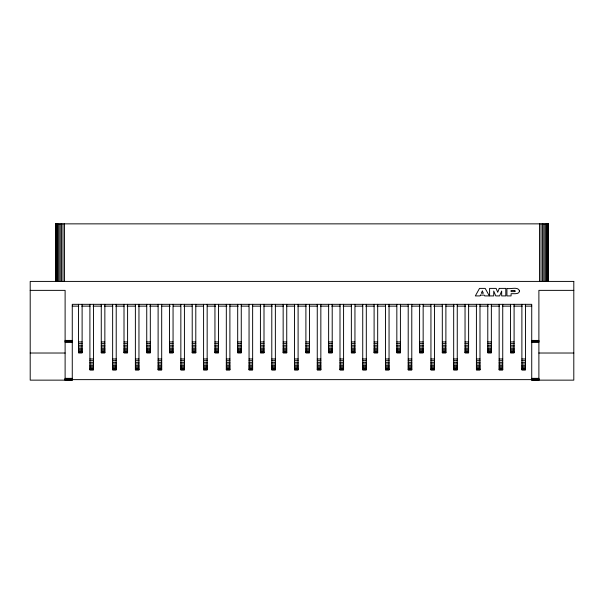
<?xml version="1.0" encoding="UTF-8"?>
<svg xmlns="http://www.w3.org/2000/svg" width="604" height="604" viewBox="0 0 604 604"><rect width="100%" height="100%" fill="white"/><g stroke="black" fill="none" stroke-linecap="round" stroke-linejoin="round"><path stroke-width="0.91" d="M30.2 290.365L65.111 290.365L65.111 380.142M573.8 290.365L538.889 290.365L538.889 380.142M72.269 306.137L78.875 306.137M81.706 306.137L90.192 306.137M93.024 306.137L101.517 306.137M104.349 306.137L112.835 306.137M115.666 306.137L124.16 306.137M126.991 306.137L135.485 306.137M138.308 306.137L146.802 306.137M149.633 306.137L158.127 306.137M161.895 306.137L170.388 306.137M173.22 306.137L180.77 306.137M183.601 306.137L192.087 306.137M195.862 306.137L203.412 306.137M207.187 306.137L215.673 306.137M218.505 306.137L226.998 306.137M229.83 306.137L238.316 306.137M241.147 306.137L248.697 306.137M252.472 306.137L260.958 306.137M263.789 306.137L272.283 306.137M275.114 306.137L283.601 306.137M286.432 306.137L294.926 306.137M297.757 306.137L306.243 306.137M309.074 306.137L317.568 306.137M320.399 306.137L328.886 306.137M331.717 306.137L340.211 306.137M343.042 306.137L351.528 306.137M355.303 306.137L362.853 306.137M365.684 306.137L374.17 306.137M377.002 306.137L385.495 306.137M388.327 306.137L396.813 306.137M400.588 306.137L408.138 306.137M411.913 306.137L420.407 306.137M423.23 306.137L430.78 306.137M433.612 306.137L442.105 306.137M445.873 306.137L454.367 306.137M457.198 306.137L465.692 306.137M468.515 306.137L477.009 306.137M479.84 306.137L488.334 306.137M491.165 306.137L499.651 306.137M502.483 306.137L510.976 306.137M513.808 306.137L522.294 306.137M525.125 306.137L531.731 306.137M65.111 340.422L72.269 340.422M531.731 340.422L538.889 340.422M65.111 340.89L72.269 340.89M531.731 340.89L538.889 340.89M65.111 341.351L72.269 341.351M531.731 341.351L538.889 341.351M65.111 341.796L72.269 341.796M531.731 341.796L538.889 341.796M78.535 341.924L82.114 341.924M101.268 341.924L104.854 341.924M124.009 341.924L127.587 341.924M146.742 341.924L150.321 341.924M169.482 341.924L173.061 341.924M192.215 341.924L195.794 341.924M214.948 341.924L218.535 341.924M237.689 341.924L241.268 341.924M260.422 341.924L264.001 341.924M283.155 341.924L286.741 341.924M305.896 341.924L309.474 341.924M328.629 341.924L332.208 341.924M351.362 341.924L354.948 341.924M374.103 341.924L377.681 341.924M396.836 341.924L400.414 341.924M419.576 341.924L423.155 341.924M442.309 341.924L445.888 341.924M465.042 341.924L468.621 341.924M487.783 341.924L491.362 341.924M510.516 341.924L514.095 341.924M65.111 342.211L72.269 342.211M531.731 342.211L538.889 342.211M78.535 343.631L82.114 343.631M101.268 343.631L104.854 343.631M124.009 343.631L127.587 343.631M146.742 343.631L150.321 343.631M169.482 343.631L173.061 343.631M192.215 343.631L195.794 343.631M214.948 343.631L218.535 343.631M237.689 343.631L241.268 343.631M260.422 343.631L264.001 343.631M283.155 343.631L286.741 343.631M305.896 343.631L309.474 343.631M328.629 343.631L332.208 343.631M351.362 343.631L354.948 343.631M374.103 343.631L377.681 343.631M396.836 343.631L400.414 343.631M419.576 343.631L423.155 343.631M442.309 343.631L445.888 343.631M465.042 343.631L468.621 343.631M487.783 343.631L491.362 343.631M510.516 343.631L514.095 343.631M78.535 345.299L82.114 345.299M101.268 345.299L104.854 345.299M124.009 345.299L127.587 345.299M146.742 345.299L150.321 345.299M169.482 345.299L173.061 345.299M192.215 345.299L195.794 345.299M214.948 345.299L218.535 345.299M237.689 345.299L241.268 345.299M260.422 345.299L264.001 345.299M283.155 345.299L286.741 345.299M305.896 345.299L309.474 345.299M328.629 345.299L332.208 345.299M351.362 345.299L354.948 345.299M374.103 345.299L377.681 345.299M396.836 345.299L400.414 345.299M419.576 345.299L423.155 345.299M442.309 345.299L445.888 345.299M465.042 345.299L468.621 345.299M487.783 345.299L491.362 345.299M510.516 345.299L514.095 345.299M78.535 346.877L82.114 346.877M101.268 346.877L104.854 346.877M124.009 346.877L127.587 346.877M146.742 346.877L150.321 346.877M169.482 346.877L173.061 346.877M192.215 346.877L195.794 346.877M214.948 346.877L218.535 346.877M237.689 346.877L241.268 346.877M260.422 346.877L264.001 346.877M283.155 346.877L286.741 346.877M305.896 346.877L309.474 346.877M328.629 346.877L332.208 346.877M351.362 346.877L354.948 346.877M374.103 346.877L377.681 346.877M396.836 346.877L400.414 346.877M419.576 346.877L423.155 346.877M442.309 346.877L445.888 346.877M465.042 346.877L468.621 346.877M487.783 346.877L491.362 346.877M510.516 346.877L514.095 346.877M78.535 348.342L82.114 348.342M101.268 348.342L104.854 348.342M124.009 348.342L127.587 348.342M146.742 348.342L150.321 348.342M169.482 348.342L173.061 348.342M192.215 348.342L195.794 348.342M214.948 348.342L218.535 348.342M237.689 348.342L241.268 348.342M260.422 348.342L264.001 348.342M283.155 348.342L286.741 348.342M305.896 348.342L309.474 348.342M328.629 348.342L332.208 348.342M351.362 348.342L354.948 348.342M374.103 348.342L377.681 348.342M396.836 348.342L400.414 348.342M419.576 348.342L423.155 348.342M442.309 348.342L445.888 348.342M465.042 348.342L468.621 348.342M487.783 348.342L491.362 348.342M510.516 348.342L514.095 348.342M78.535 349.641L82.114 349.641M101.268 349.641L104.854 349.641M124.009 349.641L127.587 349.641M146.742 349.641L150.321 349.641M169.482 349.641L173.061 349.641M192.215 349.641L195.794 349.641M214.948 349.641L218.535 349.641M237.689 349.641L241.268 349.641M260.422 349.641L264.001 349.641M283.155 349.641L286.741 349.641M305.896 349.641L309.474 349.641M328.629 349.641L332.208 349.641M351.362 349.641L354.948 349.641M374.103 349.641L377.681 349.641M396.836 349.641L400.414 349.641M419.576 349.641L423.155 349.641M442.309 349.641L445.888 349.641M465.042 349.641L468.621 349.641M487.783 349.641L491.362 349.641M510.516 349.641L514.095 349.641M78.535 350.758L82.114 350.758M101.268 350.758L104.854 350.758M124.009 350.758L127.587 350.758M146.742 350.758L150.321 350.758M169.482 350.758L173.061 350.758M192.215 350.758L195.794 350.758M214.948 350.758L218.535 350.758M237.689 350.758L241.268 350.758M260.422 350.758L264.001 350.758M283.155 350.758L286.741 350.758M305.896 350.758L309.474 350.758M328.629 350.758L332.208 350.758M351.362 350.758L354.948 350.758M374.103 350.758L377.681 350.758M396.836 350.758L400.414 350.758M419.576 350.758L423.155 350.758M442.309 350.758L445.888 350.758M465.042 350.758L468.621 350.758M487.783 350.758L491.362 350.758M510.516 350.758L514.095 350.758M78.535 351.649L82.114 351.649M101.268 351.649L104.854 351.649M124.009 351.649L127.587 351.649M146.742 351.649L150.321 351.649M169.482 351.649L173.061 351.649M192.215 351.649L195.794 351.649M214.948 351.649L218.535 351.649M237.689 351.649L241.268 351.649M260.422 351.649L264.001 351.649M283.155 351.649L286.741 351.649M305.896 351.649L309.474 351.649M328.629 351.649L332.208 351.649M351.362 351.649L354.948 351.649M374.103 351.649L377.681 351.649M396.836 351.649L400.414 351.649M419.576 351.649L423.155 351.649M442.309 351.649L445.888 351.649M465.042 351.649L468.621 351.649M487.783 351.649L491.362 351.649M510.516 351.649L514.095 351.649M78.535 352.306L82.114 352.306M101.268 352.306L104.854 352.306M124.009 352.306L127.587 352.306M146.742 352.306L150.321 352.306M169.482 352.306L173.061 352.306M192.215 352.306L195.794 352.306M214.948 352.306L218.535 352.306M237.689 352.306L241.268 352.306M260.422 352.306L264.001 352.306M283.155 352.306L286.741 352.306M305.896 352.306L309.474 352.306M328.629 352.306L332.208 352.306M351.362 352.306L354.948 352.306M374.103 352.306L377.681 352.306M396.836 352.306L400.414 352.306M419.576 352.306L423.155 352.306M442.309 352.306L445.888 352.306M465.042 352.306L468.621 352.306M487.783 352.306L491.362 352.306M510.516 352.306L514.095 352.306M78.535 352.706L82.114 352.706M101.268 352.706L104.854 352.706M124.009 352.706L127.587 352.706M146.742 352.706L150.321 352.706M169.482 352.706L173.061 352.706M192.215 352.706L195.794 352.706M214.948 352.706L218.535 352.706M237.689 352.706L241.268 352.706M260.422 352.706L264.001 352.706M283.155 352.706L286.741 352.706M305.896 352.706L309.474 352.706M328.629 352.706L332.208 352.706M351.362 352.706L354.948 352.706M374.103 352.706L377.681 352.706M396.836 352.706L400.414 352.706M419.576 352.706L423.155 352.706M442.309 352.706L445.888 352.706M465.042 352.706L468.621 352.706M487.783 352.706L491.362 352.706M510.516 352.706L514.095 352.706M30.2 353.023L65.111 353.023M538.889 353.023L573.8 353.023M89.905 358.972L93.484 358.972M112.638 358.972L116.217 358.972M135.379 358.972L138.958 358.972M158.112 358.972L161.691 358.972M180.845 358.972L184.424 358.972M203.586 358.972L207.164 358.972M226.319 358.972L229.898 358.972M249.052 358.972L252.638 358.972M271.792 358.972L275.371 358.972M294.526 358.972L298.104 358.972M317.259 358.972L320.845 358.972M339.999 358.972L343.578 358.972M362.732 358.972L366.311 358.972M385.465 358.972L389.051 358.972M408.206 358.972L411.785 358.972M430.939 358.972L434.518 358.972M453.679 358.972L457.258 358.972M476.413 358.972L479.991 358.972M499.146 358.972L502.732 358.972M521.886 358.972L525.465 358.972M89.905 360.679L93.484 360.679M112.638 360.679L116.217 360.679M135.379 360.679L138.958 360.679M158.112 360.679L161.691 360.679M180.845 360.679L184.424 360.679M203.586 360.679L207.164 360.679M226.319 360.679L229.898 360.679M249.052 360.679L252.638 360.679M271.792 360.679L275.371 360.679M294.526 360.679L298.104 360.679M317.259 360.679L320.845 360.679M339.999 360.679L343.578 360.679M362.732 360.679L366.311 360.679M385.465 360.679L389.051 360.679M408.206 360.679L411.785 360.679M430.939 360.679L434.518 360.679M453.679 360.679L457.258 360.679M476.413 360.679L479.991 360.679M499.146 360.679L502.732 360.679M521.886 360.679L525.465 360.679M89.905 362.347L93.484 362.347M112.638 362.347L116.217 362.347M135.379 362.347L138.958 362.347M158.112 362.347L161.691 362.347M180.845 362.347L184.424 362.347M203.586 362.347L207.164 362.347M226.319 362.347L229.898 362.347M249.052 362.347L252.638 362.347M271.792 362.347L275.371 362.347M294.526 362.347L298.104 362.347M317.259 362.347L320.845 362.347M339.999 362.347L343.578 362.347M362.732 362.347L366.311 362.347M385.465 362.347L389.051 362.347M408.206 362.347L411.785 362.347M430.939 362.347L434.518 362.347M453.679 362.347L457.258 362.347M476.413 362.347L479.991 362.347M499.146 362.347L502.732 362.347M521.886 362.347L525.465 362.347M89.905 363.933L93.484 363.933M112.638 363.933L116.217 363.933M135.379 363.933L138.958 363.933M158.112 363.933L161.691 363.933M180.845 363.933L184.424 363.933M203.586 363.933L207.164 363.933M226.319 363.933L229.898 363.933M249.052 363.933L252.638 363.933M271.792 363.933L275.371 363.933M294.526 363.933L298.104 363.933M317.259 363.933L320.845 363.933M339.999 363.933L343.578 363.933M362.732 363.933L366.311 363.933M385.465 363.933L389.051 363.933M408.206 363.933L411.785 363.933M430.939 363.933L434.518 363.933M453.679 363.933L457.258 363.933M476.413 363.933L479.991 363.933M499.146 363.933L502.732 363.933M521.886 363.933L525.465 363.933M89.905 365.39L93.484 365.39M112.638 365.39L116.217 365.39M135.379 365.39L138.958 365.39M158.112 365.39L161.691 365.39M180.845 365.39L184.424 365.39M203.586 365.39L207.164 365.39M226.319 365.39L229.898 365.39M249.052 365.39L252.638 365.39M271.792 365.39L275.371 365.39M294.526 365.39L298.104 365.39M317.259 365.39L320.845 365.39M339.999 365.39L343.578 365.39M362.732 365.39L366.311 365.39M385.465 365.39L389.051 365.39M408.206 365.39L411.785 365.39M430.939 365.39L434.518 365.39M453.679 365.39L457.258 365.39M476.413 365.39L479.991 365.39M499.146 365.39L502.732 365.39M521.886 365.39L525.465 365.39M89.905 366.696L93.484 366.696M112.638 366.696L116.217 366.696M135.379 366.696L138.958 366.696M158.112 366.696L161.691 366.696M180.845 366.696L184.424 366.696M203.586 366.696L207.164 366.696M226.319 366.696L229.898 366.696M249.052 366.696L252.638 366.696M271.792 366.696L275.371 366.696M294.526 366.696L298.104 366.696M317.259 366.696L320.845 366.696M339.999 366.696L343.578 366.696M362.732 366.696L366.311 366.696M385.465 366.696L389.051 366.696M408.206 366.696L411.785 366.696M430.939 366.696L434.518 366.696M453.679 366.696L457.258 366.696M476.413 366.696L479.991 366.696M499.146 366.696L502.732 366.696M521.886 366.696L525.465 366.696M89.905 367.806L93.484 367.806M112.638 367.806L116.217 367.806M135.379 367.806L138.958 367.806M158.112 367.806L161.691 367.806M180.845 367.806L184.424 367.806M203.586 367.806L207.164 367.806M226.319 367.806L229.898 367.806M249.052 367.806L252.638 367.806M271.792 367.806L275.371 367.806M294.526 367.806L298.104 367.806M317.259 367.806L320.845 367.806M339.999 367.806L343.578 367.806M362.732 367.806L366.311 367.806M385.465 367.806L389.051 367.806M408.206 367.806L411.785 367.806M430.939 367.806L434.518 367.806M453.679 367.806L457.258 367.806M476.413 367.806L479.991 367.806M499.146 367.806L502.732 367.806M521.886 367.806L525.465 367.806M89.905 368.704L93.484 368.704M112.638 368.704L116.217 368.704M135.379 368.704L138.958 368.704M158.112 368.704L161.691 368.704M180.845 368.704L184.424 368.704M203.586 368.704L207.164 368.704M226.319 368.704L229.898 368.704M249.052 368.704L252.638 368.704M271.792 368.704L275.371 368.704M294.526 368.704L298.104 368.704M317.259 368.704L320.845 368.704M339.999 368.704L343.578 368.704M362.732 368.704L366.311 368.704M385.465 368.704L389.051 368.704M408.206 368.704L411.785 368.704M430.939 368.704L434.518 368.704M453.679 368.704L457.258 368.704M476.413 368.704L479.991 368.704M499.146 368.704L502.732 368.704M521.886 368.704L525.465 368.704M89.905 369.361L93.484 369.361M112.638 369.361L116.217 369.361M135.379 369.361L138.958 369.361M158.112 369.361L161.691 369.361M180.845 369.361L184.424 369.361M203.586 369.361L207.164 369.361M226.319 369.361L229.898 369.361M249.052 369.361L252.638 369.361M271.792 369.361L275.371 369.361M294.526 369.361L298.104 369.361M317.259 369.361L320.845 369.361M339.999 369.361L343.578 369.361M362.732 369.361L366.311 369.361M385.465 369.361L389.051 369.361M408.206 369.361L411.785 369.361M430.939 369.361L434.518 369.361M453.679 369.361L457.258 369.361M476.413 369.361L479.991 369.361M499.146 369.361L502.732 369.361M521.886 369.361L525.465 369.361M89.905 369.761L93.484 369.761M112.638 369.761L116.217 369.761M135.379 369.761L138.958 369.761M158.112 369.761L161.691 369.761M180.845 369.761L184.424 369.761M203.586 369.761L207.164 369.761M226.319 369.761L229.898 369.761M249.052 369.761L252.638 369.761M271.792 369.761L275.371 369.761M294.526 369.761L298.104 369.761M317.259 369.761L320.845 369.761M339.999 369.761L343.578 369.761M362.732 369.761L366.311 369.761M385.465 369.761L389.051 369.761M408.206 369.761L411.785 369.761M430.939 369.761L434.518 369.761M453.679 369.761L457.258 369.761M476.413 369.761L479.991 369.761M499.146 369.761L502.732 369.761M521.886 369.761L525.465 369.761M65.111 378.353L72.269 378.353M531.731 378.353L538.889 378.353M65.111 378.799L72.269 378.799M531.731 378.799L538.889 378.799M65.111 379.184L72.269 379.184M531.731 379.184L538.889 379.184M65.111 379.523L72.269 379.523M531.731 379.523L538.889 379.523M72.269 379.629L531.731 379.629M65.111 379.788L72.269 379.788M531.731 379.788L538.889 379.788M65.111 379.984L72.269 379.984M531.731 379.984L538.889 379.984M548.447 281.411L548.424 223.857L55.553 223.857L55.576 281.411M548.213 223.857L548.213 281.411M548.16 223.857L548.16 281.411M547.745 223.857L547.745 281.411M547.05 223.857L547.05 281.411M546.144 223.857L546.144 281.411M545.05 223.857L545.05 281.411M543.804 223.857L543.804 281.411M542.445 223.857L542.445 281.411M541.003 223.857L541.003 281.411M539.515 223.857L539.515 281.411M525.465 304.325L525.465 369.897L521.886 369.897L521.886 304.325M514.095 304.325L514.095 352.842L510.516 352.842L510.516 304.325M502.732 304.325L502.732 369.897L499.146 369.897L499.146 304.325M491.362 304.325L491.362 352.842L487.783 352.842L487.783 304.325M479.991 304.325L479.991 369.897L476.413 369.897L476.413 304.325M468.621 304.325L468.621 352.842L465.042 352.842L465.042 304.325M457.258 304.325L457.258 369.897L453.679 369.897L453.679 304.325M445.888 304.325L445.888 352.842L442.309 352.842L442.309 304.325M434.518 304.325L434.518 369.897L430.939 369.897L430.939 304.325M423.155 304.325L423.155 352.842L419.576 352.842L419.576 304.325M411.785 304.325L411.785 369.897L408.206 369.897L408.206 304.325M400.414 304.325L400.414 352.842L396.836 352.842L396.836 304.325M389.051 304.325L389.051 369.897L385.465 369.897L385.465 304.325M377.681 304.325L377.681 352.842L374.103 352.842L374.103 304.325M366.311 304.325L366.311 369.897L362.732 369.897L362.732 304.325M354.948 304.325L354.948 352.842L351.362 352.842L351.362 304.325M343.578 304.325L343.578 369.897L339.999 369.897L339.999 304.325M332.208 304.325L332.208 352.842L328.629 352.842L328.629 304.325M320.845 304.325L320.845 369.897L317.259 369.897L317.259 304.325M309.474 304.325L309.474 352.842L305.896 352.842L305.896 304.325M298.104 304.325L298.104 369.897L294.526 369.897L294.526 304.325M286.741 304.325L286.741 352.842L283.155 352.842L283.155 304.325M275.371 304.325L275.371 369.897L271.792 369.897L271.792 304.325M264.001 304.325L264.001 352.842L260.422 352.842L260.422 304.325M252.638 304.325L252.638 369.897L249.052 369.897L249.052 304.325M241.268 304.325L241.268 352.842L237.689 352.842L237.689 304.325M229.898 304.325L229.898 369.897L226.319 369.897L226.319 304.325M218.535 304.325L218.535 352.842L214.948 352.842L214.948 304.325M207.164 304.325L207.164 369.897L203.586 369.897L203.586 304.325M195.794 304.325L195.794 352.842L192.215 352.842L192.215 304.325M184.424 304.325L184.424 369.897L180.845 369.897L180.845 304.325M173.061 304.325L173.061 352.842L169.482 352.842L169.482 304.325M161.691 304.325L161.691 369.897L158.112 369.897L158.112 304.325M150.321 304.325L150.321 352.842L146.742 352.842L146.742 304.325M138.958 304.325L138.958 369.897L135.379 369.897L135.379 304.325M127.587 304.325L127.587 352.842L124.009 352.842L124.009 304.325M116.217 304.325L116.217 369.897L112.638 369.897L112.638 304.325M104.854 304.325L104.854 352.842L101.268 352.842L101.268 304.325M93.484 304.325L93.484 369.897L89.905 369.897L89.905 304.325M82.114 304.325L82.114 352.842L78.535 352.842L78.535 304.325M64.485 223.857L64.485 281.411M62.997 223.857L62.997 281.411M61.555 223.857L61.555 281.411M60.196 223.857L60.196 281.411M58.95 223.857L58.95 281.411M57.856 223.857L57.856 281.411M56.95 223.857L56.95 281.411M56.255 223.857L56.255 281.411M55.84 223.857L55.84 281.411M55.787 223.857L55.787 281.411M519.576 291.06C519.055 294.805 513.604 293.393 511.082 293.718L511.082 295.915L506.93 295.915L506.93 288.395C510.086 289.588 518.33 286.032 519.576 291.06M515.129 291.105L514.661 291.611L511.082 291.619L511.082 290.501L514.661 290.509L515.129 291.105M499.266 288.395L497.696 292.283L496.126 288.395L489.595 288.395L489.595 295.915L493.725 295.915L493.725 291.06L495.778 295.915L499.614 295.915L501.667 291.06L501.667 295.915L505.805 295.915L505.805 288.395L499.266 288.395M482.324 291.06L481.32 293.219L483.351 293.219L482.324 291.06M480.437 295.114L480.059 295.915L475.34 295.915L479.508 288.395L485.186 288.395L489.353 295.915L484.627 295.915L484.249 295.114L480.437 295.114M573.8 281.411L30.2 281.411L30.2 380.142L72.269 380.142L72.269 304.325L531.731 304.325L531.731 380.142L573.8 380.142L573.8 281.411"/></g></svg>
